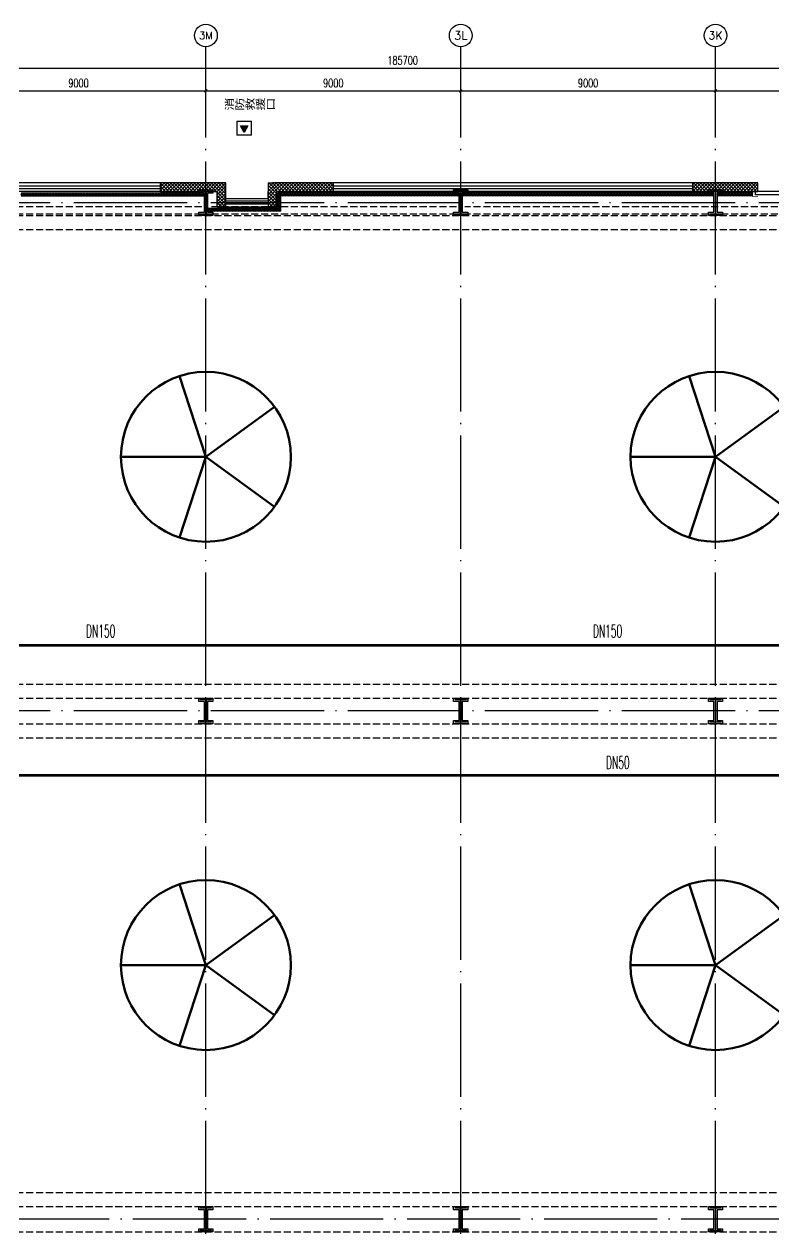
# Model space of a CAD drawing. Extents: x -452079 to 117456, y 3902 to 836955.
# Drawn here: x -234312 to -207831, y 458153 to 500836 of the extents above; entities that cross this region are included whole.
import ezdxf
from ezdxf.enums import TextEntityAlignment as Align

# ---------------------------------------------------------------- set-up
doc = ezdxf.new("R2010")
doc.units = 0
doc.header["$LTSCALE"] = 1000
doc.header["$MEASUREMENT"] = 0
for name, pattern in [('10平面$0$DASH', [0.35, 0.25, -0.1]), ('CONTINOUS', [0]), ('DASH', [0.35, 0.25, -0.1]), ('DOTE', [2.42, 2, -0.2, 0.02, -0.2])]:
    doc.linetypes.add(name, pattern=pattern)
for name, color, linetype in [('10平面$0$WINDOW', 4, 'Continuous'), ('A-AXIS-D', 1, 'Continuous'), ('A-AXIS-DOTE', 14, 'DOTE'), ('A-HATCH-2', 251, 'Continuous'), ('A-HRAIL', 173, 'Continuous'), ('A-LIN-V', 9, 'Continuous'), ('A-SFCE', 30, 'Continuous'), ('A-TEXT', 61, 'Continuous'), ('A-WINDOW', 140, 'Continuous'), ('AS-COLN', 6, 'Continuous'), ('AS-WALL', 40, 'Continuous'), ('PUB_HATCH', 8, 'Continuous'), ('PUB_TEXT', 7, 'Continuous'), ('RP-N2-01$0$$0$A-WIND-J', 1, 'Continuous'), ('RP-N2-01$0$A-WIND-J', 3, 'Continuous'), ('TEXT_喷淋', 6, 'Continuous'), ('WALL', 2, 'Continuous'), ('建-窗', 4, 'Continuous')]:
    doc.layers.add(name, color=color, linetype=linetype)
doc.layers.add('Gps-ZF喷淋', color=6, linetype='TG_ZP', lineweight=60)
doc.layers.add('Gps-ZF喷淋中', color=6, linetype='TG_ZP2', lineweight=60)
doc.styles.add('_TCH_AXIS', font='COMPLEX', dxfattribs={"bigfont": 'GBCBIG'})
doc.styles.add('_TCH_DIM', font='SIMPLEX', dxfattribs={"width": 0.75, "bigfont": '@1HZTXT'})
doc.styles.add('_TCH_DIM_T3', font='SIMPLEX', dxfattribs={"width": 0.705882, "bigfont": 'GBCBIG'})
doc.styles.add('_TWT_PIPEDN', font='SIMPLEX', dxfattribs={"width": 0.65, "height": 3.5, "bigfont": 'HZTXT'})
doc.styles.add('TG_LINETYPE', font='SIMPLEX', dxfattribs={"width": 0.8, "height": 3.5, "bigfont": 'HZTXT'})
doc.linetypes.add('TG_ZP', pattern='A,3,-0.6,["ZP",TG_LINETYPE,S=0.1,R=0,X=-0.52,Y=-0.15],0', length=3.6)
doc.linetypes.add('TG_ZP2', pattern='A,4,-0.6,["ZP2",TG_LINETYPE,S=0.1,R=0,X=-0.52,Y=-0.15],0', length=4.6)
doc.dimstyles.new('_TCH_ARCH&&100', dxfattribs={"dimtxt": 297.5, "dimasz": 100, "dimexe": 100, "dimexo": 100, "dimgap": 126.25, "dimtad": 1, "dimdec": 0, "dimzin": 0, "dimdsep": 46, "dimtxsty": '_TCH_DIM_T3', "dimblk": 'ARCHTICK', "dimcen": 0.09, "dimclrt": 7, "dimazin": 2, "dimtfac": 1, "dimtdec": 0, "dimtix": 1, "dimtmove": 2, "dimatfit": 3, "dimfxl": 0, "dimtolj": 1, "dimtzin": 0, "dimarcsym": 0})
pattern_1 = [(45, (321432.36, -540023.96), (-60.000061, 60.000061), []), (135, (321432.36, -540023.96), (-60.000061, -60.000061), [])]

# ---------------------------------------------------------------- blocks, each defined once
blk = doc.blocks.new('_ArchTick')
at = {"color": 0, "linetype": 'ByBlock', "const_width": 0.4}
blk.add_lwpolyline([(-0.5, -0.5), (0.5, 0.5)], dxfattribs=at)
blk = doc.blocks.new('*D381')
at = {"layer": 'A-AXIS-D', "color": 0, "lineweight": -2, "transparency": 16777216}
for p, q in [((84518, 83886), (84518, 84744)), ((84518, 84644), (93518, 84644)), ((93518, 83886), (93518, 84744))]:
    blk.add_line(p, q, dxfattribs=at)
at = {"layer": 'A-AXIS-D', "color": 0, "lineweight": -2, "transparency": 16777216, "xscale": 100, "yscale": 100, "zscale": 100, "rotation": 180}
blk.add_blockref('_ArchTick', (84518, 84644), dxfattribs=at)
at = {"layer": 'A-AXIS-D', "color": 0, "lineweight": -2, "transparency": 16777216, "xscale": 100, "yscale": 100, "zscale": 100}
blk.add_blockref('_ArchTick', (93518, 84644), dxfattribs=at)
at = {"layer": 'A-AXIS-D', "color": 7, "transparency": 16777216, "insert": (89018, 84919), "char_height": 297.5, "attachment_point": 5, "style": '_TCH_DIM_T3'}
blk.add_mtext('\\A1;9000', dxfattribs=at)
blk = doc.blocks.new('*D382')
at = {"layer": 'A-AXIS-D', "color": 0, "lineweight": -2, "transparency": 16777216}
for p, q in [((93518, 83886), (93518, 84744)), ((93518, 84644), (102518, 84644)), ((102518, 83886), (102518, 84744))]:
    blk.add_line(p, q, dxfattribs=at)
at = {"layer": 'A-AXIS-D', "color": 0, "lineweight": -2, "transparency": 16777216, "xscale": 100, "yscale": 100, "zscale": 100, "rotation": 180}
blk.add_blockref('_ArchTick', (93518, 84644), dxfattribs=at)
at = {"layer": 'A-AXIS-D', "color": 0, "lineweight": -2, "transparency": 16777216, "xscale": 100, "yscale": 100, "zscale": 100}
blk.add_blockref('_ArchTick', (102518, 84644), dxfattribs=at)
at = {"layer": 'A-AXIS-D', "color": 7, "transparency": 16777216, "insert": (98018, 84919), "char_height": 297.5, "attachment_point": 5, "style": '_TCH_DIM_T3'}
blk.add_mtext('\\A1;9000', dxfattribs=at)
blk = doc.blocks.new('*D383')
at = {"layer": 'A-AXIS-D', "color": 0, "lineweight": -2, "transparency": 16777216}
for p, q in [((102518, 83886), (102518, 84744)), ((102518, 84644), (111518, 84644)), ((111518, 83886), (111518, 84744))]:
    blk.add_line(p, q, dxfattribs=at)
at = {"layer": 'A-AXIS-D', "color": 0, "lineweight": -2, "transparency": 16777216, "xscale": 100, "yscale": 100, "zscale": 100, "rotation": 180}
blk.add_blockref('_ArchTick', (102518, 84644), dxfattribs=at)
at = {"layer": 'A-AXIS-D', "color": 0, "lineweight": -2, "transparency": 16777216, "xscale": 100, "yscale": 100, "zscale": 100}
blk.add_blockref('_ArchTick', (111518, 84644), dxfattribs=at)
at = {"layer": 'A-AXIS-D', "color": 7, "transparency": 16777216, "insert": (107018, 84919), "char_height": 297.5, "attachment_point": 5, "style": '_TCH_DIM_T3'}
blk.add_mtext('\\A1;9000', dxfattribs=at)
blk = doc.blocks.new('*D384')
at = {"layer": 'A-AXIS-D', "color": 0, "lineweight": -2, "transparency": 16777216}
for p, q in [((111518, 83886), (111518, 84744)), ((111518, 84644), (120518, 84644)), ((120518, 83886), (120518, 84744))]:
    blk.add_line(p, q, dxfattribs=at)
at = {"layer": 'A-AXIS-D', "color": 0, "lineweight": -2, "transparency": 16777216, "xscale": 100, "yscale": 100, "zscale": 100, "rotation": 180}
blk.add_blockref('_ArchTick', (111518, 84644), dxfattribs=at)
at = {"layer": 'A-AXIS-D', "color": 0, "lineweight": -2, "transparency": 16777216, "xscale": 100, "yscale": 100, "zscale": 100}
blk.add_blockref('_ArchTick', (120518, 84644), dxfattribs=at)
at = {"layer": 'A-AXIS-D', "color": 7, "transparency": 16777216, "insert": (116018, 84919), "char_height": 297.5, "attachment_point": 5, "style": '_TCH_DIM_T3'}
blk.add_mtext('\\A1;9000', dxfattribs=at)
blk = doc.blocks.new('*D394')
at = {"layer": 'A-AXIS-D', "color": 0, "lineweight": -2, "transparency": 16777216}
for p, q in [((7618, 83986), (7618, 85544)), ((7618, 85444), (193318, 85444)), ((193318, 83986), (193318, 85544))]:
    blk.add_line(p, q, dxfattribs=at)
at = {"layer": 'A-AXIS-D', "color": 0, "lineweight": -2, "transparency": 16777216, "xscale": 100, "yscale": 100, "zscale": 100, "rotation": 180}
blk.add_blockref('_ArchTick', (7618, 85444), dxfattribs=at)
at = {"layer": 'A-AXIS-D', "color": 0, "lineweight": -2, "transparency": 16777216, "xscale": 100, "yscale": 100, "zscale": 100}
blk.add_blockref('_ArchTick', (193318, 85444), dxfattribs=at)
at = {"layer": 'A-AXIS-D', "color": 7, "transparency": 16777216, "insert": (100468, 85719), "char_height": 297.5, "attachment_point": 5, "style": '_TCH_DIM_T3'}
blk.add_mtext('\\A1;185700', dxfattribs=at)
blk = doc.blocks.new('4324324')
at = {"layer": 'A-HATCH-2', "color": 8, "linetype": 'DASH'}
for p, q in [((-294754, 620270), (-135554, 620270)), ((-294754, 619770), (-135554, 619770)), ((-294754, 603720), (-128854, 603720)), ((-294754, 603220), (-128854, 603220)), ((-294754, 602320), (-128854, 602320)), ((-294754, 601820), (-128854, 601820)), ((-294754, 585770), (-128854, 585770)), ((-294754, 585270), (-128854, 585270)), ((-307354, 584370), (-128854, 584370))]:
    blk.add_line(p, q, dxfattribs=at)
blk = doc.blocks.new('w4324324')
at = {"layer": 'A-HATCH-2', "lineweight": 60}
for q in [(-1694760, 686605), (-1697614, 684532), (-1691907, 684532), (-1696524, 681178), (-1692997, 681178)]:
    blk.add_line((-1694760, 683605), q, dxfattribs=at)
blk.add_circle((-1694760, 683605), 3000, dxfattribs=at)
blk = doc.blocks.new('342343')
at = {"layer": 'A-LIN-V'}
for p in [(1066610, 27556), (1084560, 27556), (1066610, 9556), (1084560, 9556)]:
    blk.add_blockref('w4324324', p, dxfattribs=at)
blk = doc.blocks.new('w42343243')
at = {"layer": 'A-HATCH-2', "color": 2}
blk.add_lwpolyline([(-165104, 621070), (-164604, 621070), (-164604, 620958), (-164800, 620958), (-164800, 620282), (-164604, 620282), (-164604, 620170), (-165104, 620170), (-165104, 620282), (-164908, 620282), (-164908, 620958), (-165104, 620958)], close=True, dxfattribs=at)
at = {"layer": 'AS-COLN', "color": 8}
blk.add_lwpolyline([(-165054, 621020), (-164654, 621020), (-164654, 621008), (-164850, 621008), (-164850, 620232), (-164654, 620232), (-164654, 620220), (-165054, 620220), (-165054, 620232), (-164858, 620232), (-164858, 621008), (-165054, 621008)], close=True, dxfattribs=at)
blk = doc.blocks.new('42343')
at = {"layer": 'A-WINDOW'}
for p in [(-63000, 100), (-54000, 100), (-45000, 100), (-63000, -17850), (-54000, -17850), (-45000, -17850), (-63000, -35800), (-54000, -35800), (-45000, -35800)]:
    blk.add_blockref('w42343243', p, dxfattribs=at)
blk = doc.blocks.new('RP-N2-01$0$$0$xfjy')
at = {"layer": 'RP-N2-01$0$$0$A-WIND-J'}
h = blk.add_hatch(color=8, dxfattribs=at)
h.dxf.hatch_style = 1
h.paths.add_polyline_path([(1141876, -26214), (1142135, -26214), (1142005, -25989)])
at = {"layer": 'RP-N2-01$0$$0$A-WIND-J', "color": 8, "const_width": 25}
blk.add_lwpolyline([(1141755, -25889), (1141755, -26389), (1142255, -26389), (1142255, -25889)], close=True, dxfattribs=at)
at = {"layer": 'RP-N2-01$0$$0$A-WIND-J', "color": 8}
for points in [[(1141755, -26389), (1142255, -26389), (1142255, -25889), (1141755, -25889)], [(1141876, -26214), (1142135, -26214), (1142005, -25989)]]:
    blk.add_lwpolyline(points, close=True, dxfattribs=at)
blk = doc.blocks.new('RP-N2-01$0$xfjy')
at = {"layer": 'RP-N2-01$0$$0$A-WIND-J', "color": 8}
blk.add_blockref('RP-N2-01$0$$0$xfjy', (0, 0), dxfattribs=at)
blk = doc.blocks.new('3333')
at = {"layer": 'A-SFCE', "const_width": 20}
blk.add_lwpolyline([(-227064, 766320), (-227064, 766510), (-227244, 766510), (-227244, 766320)], dxfattribs=at)
blk = doc.blocks.new('99平面图例外参$0$$LinePat$圆环')
for points in [[(0, 150), (300, 150)], [(0, 0), (300, 0)], [(0, -150), (300, -150)]]:
    blk.add_lwpolyline(points)
at = {"color": 0}
blk.add_circle((150, 0), 150, dxfattribs=at)
blk = doc.blocks.new('10平面$0$$DorLib2D$00000126')
at = {"color": 0, "linetype": 'Continuous'}
for p, q in [((-0.532, 0.5), (-0.532, 0.9)), ((0.532, 0.9), (0.532, 0.5))]:
    blk.add_line(p, q, dxfattribs=at)
at = {"color": 0, "linetype": '10平面$0$DASH'}
for p, q in [((-0.532, 0.9), (0.532, 0.9)), ((-0.532, 0.5), (0.532, 0.5))]:
    blk.add_line(p, q, dxfattribs=at)
blk = doc.blocks.new('WINDOW2DLIB$DYNSTYLE$00000005')
at = {"color": 0}
for points in [[(-0.5, 0.5), (-0.5, -0.5)], [(-0.5, 0.5), (0.5, 0.5)], [(0.5, -0.5), (0.5, 0.5)], [(0.5, 0.1667), (-0.5, 0.1667)], [(0.5, -0.1667), (-0.5, -0.1667)], [(-0.5, -0.5), (0.5, -0.5)]]:
    blk.add_lwpolyline(points, dxfattribs=at)
blk = doc.blocks.new('A$C515E426B')
at = {"layer": 'PUB_HATCH'}
h = blk.add_hatch(dxfattribs=at)
h.set_pattern_fill('多孔材料', color=256, scale=30, style=0)
h.set_pattern_definition(pattern_1)
h.paths.add_polyline_path([(94218.2, 81396), (91918.2, 81396), (91918.2, 81096), (93918.2, 81096)])
h = blk.add_hatch(dxfattribs=at)
h.set_pattern_fill('多孔材料', color=256, scale=30, style=0)
h.set_pattern_definition(pattern_1)
h.paths.add_polyline_path([(93918.2, 80546), (94218.2, 80846), (94218.2, 81396), (93918.2, 81096)])
h = blk.add_hatch(dxfattribs=at)
h.set_pattern_fill('多孔材料', color=256, scale=30, style=0)
h.set_pattern_definition(pattern_1)
h.paths.add_polyline_path([(95718.2, 81096), (95868.2, 81196), (95868.2, 81396), (95718.2, 81396)])
h = blk.add_hatch(dxfattribs=at)
h.set_pattern_fill('多孔材料', color=256, scale=30, style=0)
h.set_pattern_definition(pattern_1)
h.paths.add_polyline_path([(95718.2, 80846), (96018.2, 80546), (96018.2, 81096), (95868.2, 81196), (95718.2, 81096)])
h = blk.add_hatch(dxfattribs=at)
h.set_pattern_fill('多孔材料', color=256, scale=30, style=0)
h.set_pattern_definition(pattern_1)
h.paths.add_polyline_path([(96018.2, 81096), (98018.2, 81096), (98018.2, 81396), (95868.2, 81396), (95868.2, 81196)])
h = blk.add_hatch(dxfattribs=at)
h.set_pattern_fill('多孔材料', color=256, scale=30, style=0)
h.set_pattern_definition(pattern_1)
h.paths.add_polyline_path([(113018.2, 81396), (110718.2, 81396), (110718.2, 81096), (113018.2, 81096)])
h = blk.add_hatch(dxfattribs=at)
h.set_pattern_fill('多孔材料', color=256, scale=30, style=0)
h.set_pattern_definition(pattern_1)
h.paths.add_polyline_path([(93918.2, 80546), (94218.2, 80546), (94218.2, 80846)])
h = blk.add_hatch(dxfattribs=at)
h.set_pattern_fill('多孔材料', color=256, scale=30, style=0)
h.set_pattern_definition(pattern_1)
h.paths.add_polyline_path([(95718.2, 80846), (95718.2, 80546), (96018.2, 80546)])
at = {"layer": 'A-AXIS-D'}
for centre in [(93518.2, 86600), (102518.2, 86600), (111518.2, 86600)]:
    blk.add_circle(centre, 400, dxfattribs=at)
at = {"layer": 'A-AXIS-DOTE', "color": 8, "ltscale": 2}
for p, q in [((93518.2, 716), (93518.2, 86200)), ((102518.2, 716), (102518.2, 86200)), ((111518.2, 716), (111518.2, 86200)), ((199332.4, 80696), (3362.4, 80696)), ((199332.4, 62746), (3362.4, 62746)), ((201422.4, 44796), (3362.4, 44796))]:
    blk.add_line(p, q, dxfattribs=at)
at = {"layer": 'A-SFCE', "color": 8, "linetype": 'DASH'}
for p, q in [((93368.2, 80546), (75668.2, 80546)), ((93368.2, 80296), (75668.2, 80296)), ((102368.2, 80546), (93668.2, 80546)), ((102368.2, 80296), (93668.2, 80296)), ((120368.2, 80546), (102668.2, 80546)), ((120368.2, 80296), (102668.2, 80296))]:
    blk.add_line(p, q, dxfattribs=at)
at = {"layer": 'AS-WALL'}
for p, q in [((94218.2, 81396), (91918.2, 81396)), ((91918.2, 81396), (91918.2, 81096)), ((94218.2, 80846), (94218.2, 81396)), ((95718.2, 81396), (95868.2, 81396)), ((95718.2, 81396), (95718.2, 81096)), ((98018.2, 81396), (95868.2, 81396)), ((98018.2, 81096), (98018.2, 81396)), ((113018.2, 81396), (110718.2, 81396)), ((110718.2, 81396), (110718.2, 81096)), ((113018.2, 81096), (113018.2, 81396)), ((91918.2, 81096), (93918.2, 81096)), ((93918.2, 80546), (93918.2, 81096)), ((94218.2, 80546), (94218.2, 80846)), ((95718.2, 81096), (95718.2, 81096)), ((95718.2, 80846), (95718.2, 81096)), ((95718.2, 80846), (95718.2, 80546)), ((96018.2, 80546), (96018.2, 81096)), ((96018.2, 81096), (98018.2, 81096)), ((110718.2, 81096), (113018.2, 81096)), ((93918.2, 80546), (94218.2, 80546)), ((95718.2, 80546), (96018.2, 80546))]:
    blk.add_line(p, q, dxfattribs=at)
at = {"layer": '10平面$0$WINDOW', "xscale": 6000, "yscale": 300, "zscale": 300, "rotation": 180}
blk.add_blockref('10平面$0$$DorLib2D$00000126', (116118.2, 81246), dxfattribs=at)
at = {"layer": 'A-HRAIL', "yscale": 0.3333333333333333, "zscale": 0.3333333333333333}
for p, xscale in [((86997.3, 80990), 0.3368181818181785), ((87098.3, 80990), 0.3368181818181785), ((87199.4, 80990), 0.3368181818181785), ((87300.4, 80990), 0.3368181818181785), ((87401.5, 80990), 0.3368181818181785), ((87502.5, 80990), 0.3368181818181785), ((87603.5, 80990), 0.3368181818181785), ((87704.6, 80990), 0.3368181818181785), ((87805.6, 80990), 0.3368181818181785), ((87906.7, 80990), 0.3368181818181785), ((88007.7, 80990), 0.3368181818181785), ((88108.8, 80990), 0.3368181818181785), ((88209.8, 80990), 0.3368181818181785), ((88310.9, 80990), 0.3368181818181785), ((88411.9, 80990), 0.3368181818181785), ((88513, 80990), 0.3368181818181785), ((88614, 80990), 0.3368181818181785), ((88715, 80990), 0.3368181818181785), ((88816.1, 80990), 0.3368181818181785), ((88917.1, 80990), 0.3368181818181785), ((89018.2, 80990), 0.3368181818181785), ((89119.2, 80990), 0.3368181818181785), ((89220.3, 80990), 0.3368181818181785), ((89321.3, 80990), 0.3368181818181785), ((89422.4, 80990), 0.3368181818181785), ((89523.4, 80990), 0.3368181818181785), ((89624.5, 80990), 0.3368181818181785), ((89725.5, 80990), 0.3368181818181785), ((89826.5, 80990), 0.3368181818181785), ((89927.6, 80990), 0.3368181818181785), ((90028.6, 80990), 0.3368181818181785), ((90129.7, 80990), 0.3368181818181785), ((90230.7, 80990), 0.3368181818181785), ((90331.8, 80990), 0.3368181818181785), ((90432.8, 80990), 0.3368181818181785), ((90533.9, 80990), 0.3368181818181785), ((90634.9, 80990), 0.3368181818181785), ((90736, 80990), 0.3368181818181785), ((90837, 80990), 0.3368181818181785), ((90938, 80990), 0.3368181818181785), ((91039.1, 80990), 0.3368181818181785), ((91140.1, 80990), 0.3368181818181785), ((91241.2, 80990), 0.3368181818181785), ((91342.2, 80990), 0.3368181818181785), ((91443.3, 80990), 0.3368181818181785), ((91544.3, 80990), 0.3368181818181785), ((91645.4, 80990), 0.3368181818181785), ((91746.4, 80990), 0.3368181818181785), ((91847.5, 80990), 0.3368181818181785), ((91948.5, 80990), 0.3368181818181785), ((92049.5, 80990), 0.3368181818181785), ((92150.6, 80990), 0.3368181818181785), ((92251.6, 80990), 0.3368181818181785), ((92352.7, 80990), 0.3368181818181785), ((92453.7, 80990), 0.3368181818181785), ((92554.8, 80990), 0.3368181818181785), ((92655.8, 80990), 0.3368181818181785), ((92756.9, 80990), 0.3368181818181785), ((92857.9, 80990), 0.3368181818181785), ((92959, 80990), 0.3368181818181785), ((93060, 80990), 0.3368181818181785), ((93161, 80990), 0.3368181818181785), ((93262.1, 80990), 0.3368181818181785), ((93363.1, 80990), 0.3368181818181785), ((93676, 80446), -0.3461333288391431), ((93779.9, 80446), -0.3461333288391431), ((93883.7, 80446), -0.3461333288391431), ((93987.5, 80446), -0.3461333288391431), ((94091.4, 80446), -0.3461333288391431), ((94195.2, 80446), -0.3461333288391431), ((94299.1, 80446), -0.3461333288391431), ((94402.9, 80446), -0.3461333288391431), ((94506.7, 80446), -0.3461333288391431), ((94610.6, 80446), -0.3461333288391431), ((94714.4, 80446), -0.3461333288391431), ((94818.3, 80446), -0.3461333288391431), ((94922.1, 80446), -0.3461333288391431), ((95025.9, 80446), -0.3461333288391431), ((95129.8, 80446), -0.3461333288391431), ((95233.6, 80446), -0.3461333288391431), ((95337.5, 80446), -0.3461333288391431), ((95441.3, 80446), -0.3461333288391431), ((95545.1, 80446), -0.3461333288391431), ((95649, 80446), -0.3461333288391431), ((95752.8, 80446), -0.3461333288391431), ((95856.7, 80446), -0.3461333288391431), ((95960.5, 80446), -0.3461333288391431), ((96064.3, 80446), -0.3461333288391431), ((96168.2, 80446), -0.3461333288391431)]:
    blk.add_blockref('99平面图例外参$0$$LinePat$圆环', p, dxfattribs=dict(at, xscale=xscale))
for p, xscale, rotation in [((96118.2, 80937.7), -0.3611111227129974, 270), ((96169.7, 80990), -0.3384127415468572, 359.9999999997966), ((96118.2, 80829.3), -0.3611111227129974, 270), ((96118.2, 80721), -0.3611111227129974, 270), ((96118.2, 80612.7), -0.3611111227129974, 270), ((96271.2, 80990), -0.3384127415468572, 359.9999999997966), ((96372.8, 80990), -0.3384127415468572, 359.9999999997966), ((96474.3, 80990), -0.3384127415468572, 359.9999999997966), ((96575.8, 80990), -0.3384127415468572, 359.9999999997966), ((96677.3, 80990), -0.3384127415468572, 359.9999999997966), ((96778.8, 80990), -0.3384127415468572, 359.9999999997966), ((96880.4, 80990), -0.3384127415468572, 359.9999999997966), ((96981.9, 80990), -0.3384127415468572, 359.9999999997966), ((97083.4, 80990), -0.3384127415468572, 359.9999999997966), ((97184.9, 80990), -0.3384127415468572, 359.9999999997966), ((97286.5, 80990), -0.3384127415468572, 359.9999999997966), ((97388, 80990), -0.3384127415468572, 359.9999999997966), ((97489.5, 80990), -0.3384127415468572, 359.9999999997966), ((97591, 80990), -0.3384127415468572, 359.9999999997966), ((97692.6, 80990), -0.3384127415468572, 359.9999999997966), ((97794.1, 80990), -0.3384127415468572, 359.9999999997966), ((97895.6, 80990), -0.3384127415468572, 359.9999999997966), ((97997.1, 80990), -0.3384127415468572, 359.9999999997966), ((98098.7, 80990), -0.3384127415468572, 359.9999999997966), ((98200.2, 80990), -0.3384127415468572, 359.9999999997966), ((98301.7, 80990), -0.3384127415468572, 359.9999999997966), ((98403.2, 80990), -0.3384127415468572, 359.9999999997966), ((98504.8, 80990), -0.3384127415468572, 359.9999999997966), ((98606.3, 80990), -0.3384127415468572, 359.9999999997966), ((98707.8, 80990), -0.3384127415468572, 359.9999999997966), ((98809.3, 80990), -0.3384127415468572, 359.9999999997966), ((98910.8, 80990), -0.3384127415468572, 359.9999999997966), ((99012.4, 80990), -0.3384127415468572, 359.9999999997966), ((99113.9, 80990), -0.3384127415468572, 359.9999999997966), ((99215.4, 80990), -0.3384127415468572, 359.9999999997966), ((99316.9, 80990), -0.3384127415468572, 359.9999999997966), ((99418.5, 80990), -0.3384127415468572, 359.9999999997966), ((99520, 80990), -0.3384127415468572, 359.9999999997966), ((99621.5, 80990), -0.3384127415468572, 359.9999999997966), ((99723, 80990), -0.3384127415468572, 359.9999999997966), ((99824.6, 80990), -0.3384127415468572, 359.9999999997966), ((99926.1, 80990), -0.3384127415468572, 359.9999999997966), ((100027.6, 80990), -0.3384127415468572, 359.9999999997966), ((100129.1, 80990), -0.3384127415468572, 359.9999999997966), ((100230.7, 80990), -0.3384127415468572, 359.9999999997966), ((100332.2, 80990), -0.3384127415468572, 359.9999999997966), ((100433.7, 80990), -0.3384127415468572, 359.9999999997966), ((100535.2, 80990), -0.3384127415468572, 359.9999999997966), ((100636.8, 80990), -0.3384127415468572, 359.9999999997966), ((100738.3, 80990), -0.3384127415468572, 359.9999999997966), ((100839.8, 80990), -0.3384127415468572, 359.9999999997966), ((100941.3, 80990), -0.3384127415468572, 359.9999999997966), ((101042.8, 80990), -0.3384127415468572, 359.9999999997966), ((101144.4, 80990), -0.3384127415468572, 359.9999999997966), ((101245.9, 80990), -0.3384127415468572, 359.9999999997966), ((101347.4, 80990), -0.3384127415468572, 359.9999999997966), ((101448.9, 80990), -0.3384127415468572, 359.9999999997966), ((101550.5, 80990), -0.3384127415468572, 359.9999999997966), ((101652, 80990), -0.3384127415468572, 359.9999999997966), ((101753.5, 80990), -0.3384127415468572, 359.9999999997966), ((101855, 80990), -0.3384127415468572, 359.9999999997966), ((101956.6, 80990), -0.3384127415468572, 359.9999999997966), ((102058.1, 80990), -0.3384127415468572, 359.9999999997966), ((102159.6, 80990), -0.3384127415468572, 359.9999999997966), ((102261.1, 80990), -0.3384127415468572, 359.9999999997966), ((102362.7, 80990), -0.3384127415468572, 359.9999999997966), ((102464.2, 80990), -0.3384127415468572, 359.9999999997966), ((102673.2, 80990), -0.3368181818181818, 359.9999999997967), ((102774.3, 80990), -0.3368181818181818, 359.9999999997967), ((102875.3, 80990), -0.3368181818181818, 359.9999999997967), ((102976.4, 80990), -0.3368181818181818, 359.9999999997967), ((103077.4, 80990), -0.3368181818181818, 359.9999999997967), ((103178.5, 80990), -0.3368181818181818, 359.9999999997967), ((103279.5, 80990), -0.3368181818181818, 359.9999999997967), ((103380.5, 80990), -0.3368181818181818, 359.9999999997967), ((103481.6, 80990), -0.3368181818181818, 359.9999999997967), ((103582.6, 80990), -0.3368181818181818, 359.9999999997967), ((103683.7, 80990), -0.3368181818181818, 359.9999999997967), ((103784.7, 80990), -0.3368181818181818, 359.9999999997967), ((103885.8, 80990), -0.3368181818181818, 359.9999999997967), ((103986.8, 80990), -0.3368181818181818, 359.9999999997967), ((104087.9, 80990), -0.3368181818181818, 359.9999999997967), ((104188.9, 80990), -0.3368181818181818, 359.9999999997967), ((104290, 80990), -0.3368181818181818, 359.9999999997967), ((104391, 80990), -0.3368181818181818, 359.9999999997967), ((104492, 80990), -0.3368181818181818, 359.9999999997967), ((104593.1, 80990), -0.3368181818181818, 359.9999999997967), ((104694.1, 80990), -0.3368181818181818, 359.9999999997967), ((104795.2, 80990), -0.3368181818181818, 359.9999999997967), ((104896.2, 80990), -0.3368181818181818, 359.9999999997967), ((104997.3, 80990), -0.3368181818181818, 359.9999999997967), ((105098.3, 80990), -0.3368181818181818, 359.9999999997967), ((105199.4, 80990), -0.3368181818181818, 359.9999999997967), ((105300.4, 80990), -0.3368181818181818, 359.9999999997967), ((105401.5, 80990), -0.3368181818181818, 359.9999999997967), ((105502.5, 80990), -0.3368181818181818, 359.9999999997967), ((105603.5, 80990), -0.3368181818181818, 359.9999999997967), ((105704.6, 80990), -0.3368181818181818, 359.9999999997967), ((105805.6, 80990), -0.3368181818181818, 359.9999999997967), ((105906.7, 80990), -0.3368181818181818, 359.9999999997967), ((106007.7, 80990), -0.3368181818181818, 359.9999999997967), ((106108.8, 80990), -0.3368181818181818, 359.9999999997967), ((106209.8, 80990), -0.3368181818181818, 359.9999999997967), ((106310.9, 80990), -0.3368181818181818, 359.9999999997967), ((106411.9, 80990), -0.3368181818181818, 359.9999999997967), ((106513, 80990), -0.3368181818181818, 359.9999999997967), ((106614, 80990), -0.3368181818181818, 359.9999999997967), ((106715, 80990), -0.3368181818181818, 359.9999999997967), ((106816.1, 80990), -0.3368181818181818, 359.9999999997967), ((106917.1, 80990), -0.3368181818181818, 359.9999999997967), ((107018.2, 80990), -0.3368181818181818, 359.9999999997967), ((107119.2, 80990), -0.3368181818181818, 359.9999999997967), ((107220.3, 80990), -0.3368181818181818, 359.9999999997967), ((107321.3, 80990), -0.3368181818181818, 359.9999999997967), ((107422.4, 80990), -0.3368181818181818, 359.9999999997967), ((107523.4, 80990), -0.3368181818181818, 359.9999999997967), ((107624.5, 80990), -0.3368181818181818, 359.9999999997967), ((107725.5, 80990), -0.3368181818181818, 359.9999999997967), ((107826.5, 80990), -0.3368181818181818, 359.9999999997967), ((107927.6, 80990), -0.3368181818181818, 359.9999999997967), ((108028.6, 80990), -0.3368181818181818, 359.9999999997967), ((108129.7, 80990), -0.3368181818181818, 359.9999999997967), ((108230.7, 80990), -0.3368181818181818, 359.9999999997967), ((108331.8, 80990), -0.3368181818181818, 359.9999999997967), ((108432.8, 80990), -0.3368181818181818, 359.9999999997967), ((108533.9, 80990), -0.3368181818181818, 359.9999999997967), ((108634.9, 80990), -0.3368181818181818, 359.9999999997967), ((108736, 80990), -0.3368181818181818, 359.9999999997967), ((108837, 80990), -0.3368181818181818, 359.9999999997967), ((108938, 80990), -0.3368181818181818, 359.9999999997967), ((109039.1, 80990), -0.3368181818181818, 359.9999999997967), ((109140.1, 80990), -0.3368181818181818, 359.9999999997967), ((109241.2, 80990), -0.3368181818181818, 359.9999999997967), ((109342.2, 80990), -0.3368181818181818, 359.9999999997967), ((109443.3, 80990), -0.3368181818181818, 359.9999999997967), ((109544.3, 80990), -0.3368181818181818, 359.9999999997967), ((109645.4, 80990), -0.3368181818181818, 359.9999999997967), ((109746.4, 80990), -0.3368181818181818, 359.9999999997967), ((109847.5, 80990), -0.3368181818181818, 359.9999999997967), ((109948.5, 80990), -0.3368181818181818, 359.9999999997967), ((110049.5, 80990), -0.3368181818181818, 359.9999999997967), ((110150.6, 80990), -0.3368181818181818, 359.9999999997967), ((110251.6, 80990), -0.3368181818181818, 359.9999999997967), ((110352.7, 80990), -0.3368181818181818, 359.9999999997967), ((110453.7, 80990), -0.3368181818181818, 359.9999999997967), ((110554.8, 80990), -0.3368181818181818, 359.9999999997967), ((110655.8, 80990), -0.3368181818181818, 359.9999999997967), ((110756.9, 80990), -0.3368181818181818, 359.9999999997967), ((110857.9, 80990), -0.3368181818181818, 359.9999999997967), ((110959, 80990), -0.3368181818181818, 359.9999999997967), ((111060, 80990), -0.3368181818181818, 359.9999999997967), ((111161, 80990), -0.3368181818181818, 359.9999999997967), ((111262.1, 80990), -0.3368181818181818, 359.9999999997967), ((111363.1, 80990), -0.3368181818181818, 359.9999999997967), ((111464.2, 80990), -0.3368181818181818, 359.9999999997967), ((111676, 80990), -0.3461108940497231, 359.9999999997966), ((111779.8, 80990), -0.3461108940497231, 359.9999999997966), ((111883.7, 80990), -0.3461108940497231, 359.9999999997966), ((111987.5, 80990), -0.3461108940497231, 359.9999999997966), ((112091.3, 80990), -0.3461108940497231, 359.9999999997966), ((112195.2, 80990), -0.3461108940497231, 359.9999999997966), ((112299, 80990), -0.3461108940497231, 359.9999999997966), ((112402.8, 80990), -0.3461108940497231, 359.9999999997966), ((112506.7, 80990), -0.3461108940497231, 359.9999999997966), ((112610.5, 80990), -0.3461108940497231, 359.9999999997966), ((112714.3, 80990), -0.3461108940497231, 359.9999999997966), ((112818.2, 80990), -0.3461108940497231, 359.9999999997966), ((96118.2, 80504.3), -0.3611111227129974, 270), ((96118.2, 80396), -0.3611111227129974, 270)]:
    blk.add_blockref('99平面图例外参$0$$LinePat$圆环', p, dxfattribs=dict(at, xscale=xscale, rotation=rotation))
at = {"layer": 'A-LIN-V', "rotation": 90}
blk.add_blockref('342343', (804678.8, 681921), dxfattribs=at)
at = {"layer": 'A-SFCE', "rotation": 90}
blk.add_blockref('3333', (879339, 308150.2), dxfattribs=at)
at = {"layer": 'A-WINDOW'}
for name in ['42343', '4324324']:
    blk.add_blockref(name, (321372.4, -540024), dxfattribs=at)
at = {"layer": 'RP-N2-01$0$A-WIND-J', "xscale": -1, "rotation": 180}
blk.add_blockref('RP-N2-01$0$xfjy', (-1047132.7, 57191, 0), dxfattribs=at)
at = {"layer": '建-窗', "zscale": 300}
for p, xscale, yscale, rotation in [((81468.2, 81246), -20900, -300, 359.9999999994902), ((104368.2, 81246), -12700, -300, 359.999999999664), ((94968.2, 80696), -1500, 300, 179.9999999999556)]:
    blk.add_blockref('WINDOW2DLIB$DYNSTYLE$00000005', p, dxfattribs=dict(at, xscale=xscale, yscale=yscale, rotation=rotation))
at = {"layer": 'A-TEXT', "color": 8, "style": '_TCH_DIM'}
blk.add_text('消防救援口', height=384.1, dxfattribs=at).set_placement((94161.8, 83964.6, 0))
at = {"layer": 'PUB_TEXT', "style": '_TCH_AXIS'}
for s, height, p, p2 in [('3M', 260.31, (93270.3, 86469.8), (93766.1, 86469.8)), ('3L', 294.28, (102280, 86452.9), (102756.4, 86452.9)), ('3K', 270.86, (111273.1, 86464.6), (111763.2, 86464.6))]:
    blk.add_text(s, height=height, dxfattribs=at).set_placement(p, p2, align=Align.FIT)
at = {"layer": 'A-AXIS-D'}
for base, p1, p2, picture, middle in [((193318.2, 85443.8), (7618.2, 83885.8), (193318.2, 83885.8), '*D394', (100468.2, 85718.8)), ((93518.2, 84643.8), (84518.2, 83785.8), (93518.2, 83785.8), '*D381', (89018.2, 84918.8)), ((102518.2, 84643.8), (93518.2, 83785.8), (102518.2, 83785.8), '*D382', (98018.2, 84918.8)), ((111518.2, 84643.8), (102518.2, 83785.8), (111518.2, 83785.8), '*D383', (107018.2, 84918.8)), ((120518.2, 84643.8), (111518.2, 83785.8), (120518.2, 83785.8), '*D384', (116018.2, 84918.8))]:
    dim = blk.add_linear_dim(base=base, p1=p1, p2=p2, angle=0, dimstyle='_TCH_ARCH&&100', override={"dimgap": 0}, dxfattribs=at)
    dim.commit()
    dim.dimension.update_dxf_attribs({"geometry": picture, "text_midpoint": middle, "dimtype": 161})

msp = doc.modelspace()

# ---------------------------------------------------------------- linework, layer by layer
at = {"layer": 'Gps-ZF喷淋', "const_width": 90}
msp.add_lwpolyline([(-238010.99, 478903.85), (-202010.99, 478903.85)], dxfattribs=at)
at = {"layer": 'Gps-ZF喷淋中', "color": 3, "linetype": 'CONTINOUS', "const_width": 90}
msp.add_lwpolyline([(-294414.8, 474309.21), (-132241.86, 474309.21)], dxfattribs=at)

# ---------------------------------------------------------------- block references
at = {"layer": 'WALL'}
msp.add_blockref('A$C515E426B', (-321409.86, 413836.46), dxfattribs=at)

# ---------------------------------------------------------------- texts
at = {"layer": 'TEXT_喷淋', "style": '_TWT_PIPEDN', "width": 0.52}
for p in [(-232123.69, 479178.85), (-214220.59, 479178.85)]:
    msp.add_text('DN150', height=450, dxfattribs=at).set_placement(p)
at = {"layer": 'TEXT_喷淋', "linetype": 'CONTINOUS', "style": '_TWT_PIPEDN', "width": 0.52}
msp.add_text('DN50', height=450, dxfattribs=at).set_placement((-213757.33, 474534.21))

doc.saveas('drawing.dxf')
